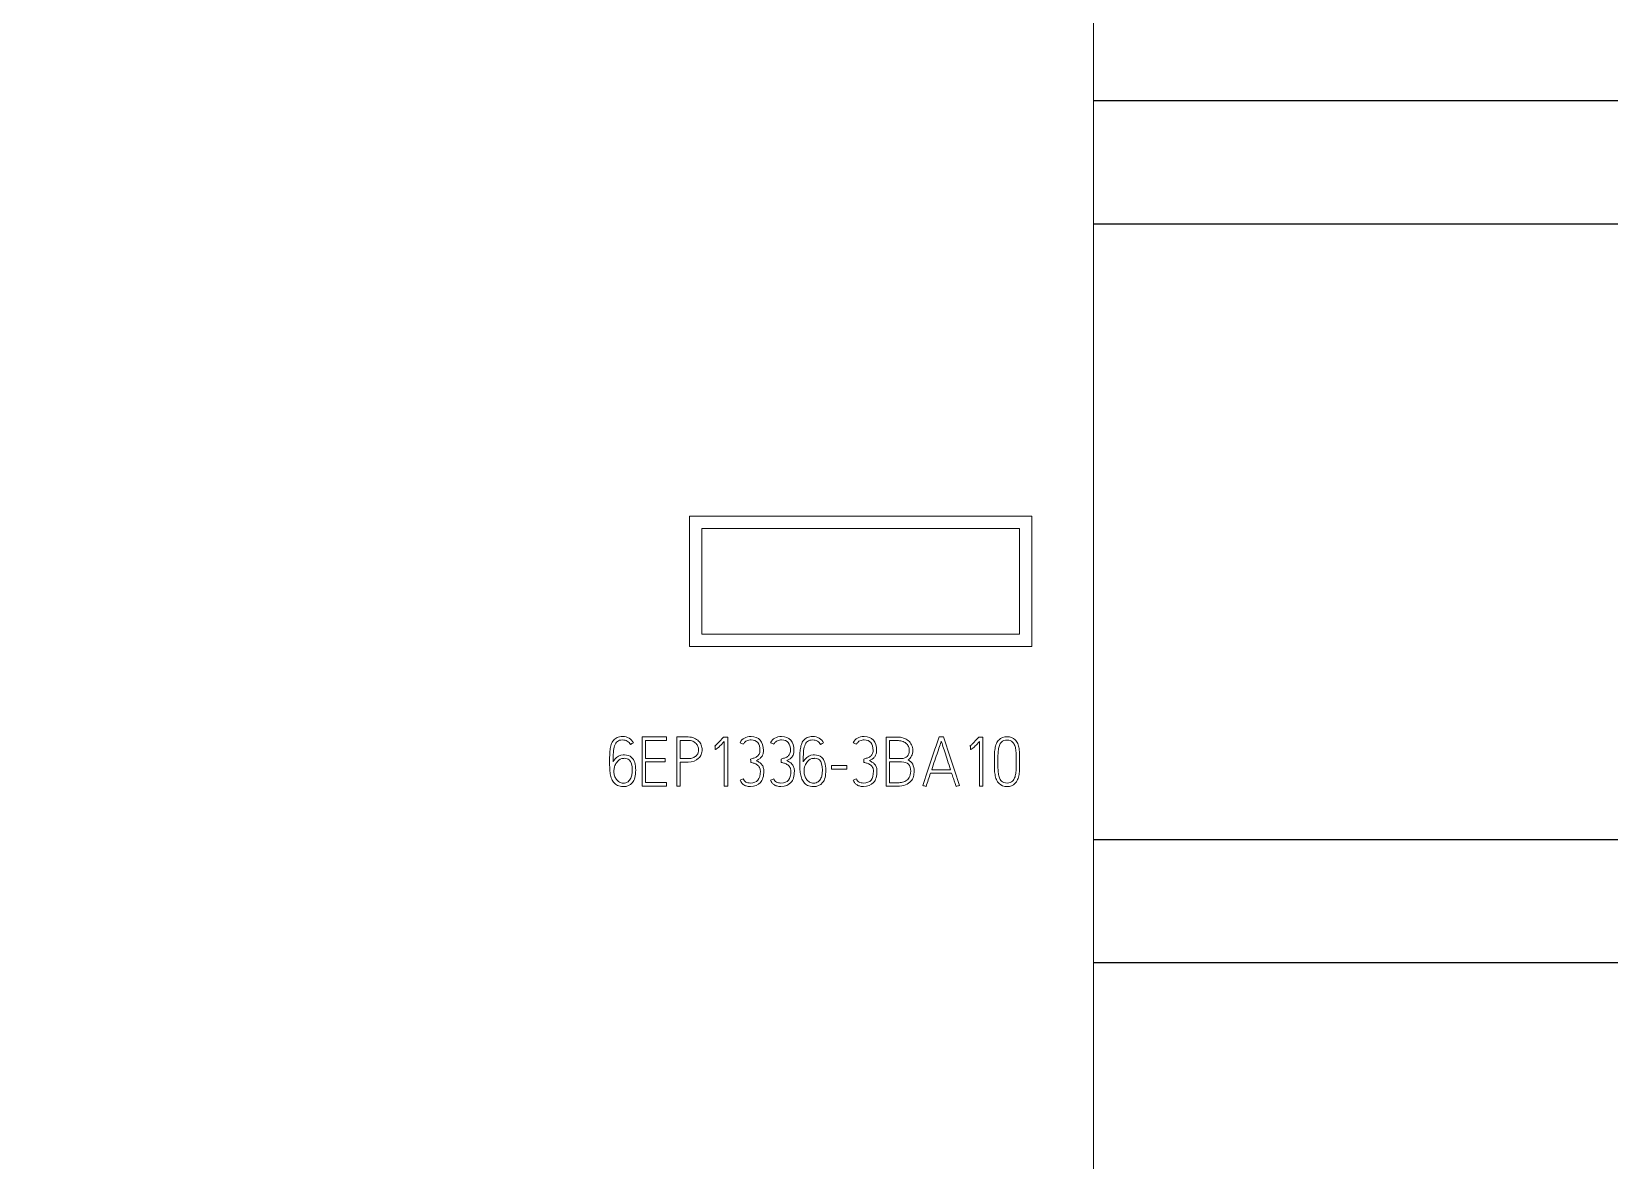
# Model space of a CAD drawing. Header units: millimetres. Extents: x 42151 to 59780, y 37376 to 44547.
# Drawn here: x 48076.3 to 48140.4, y 43484.2 to 43530.1 of the extents above; entities that cross this region are included whole.
import ezdxf

# ---------------------------------------------------------------- set-up
doc = ezdxf.new("R2010")
doc.units = ezdxf.units.MM
doc.set_wipeout_variables(frame=1)
doc.layers.add('000-PI-Oprema', color=30, linetype='Continuous', lineweight=5)
doc.layers.add('004-PI-DIN Šina', color=3, linetype='Continuous')

# ---------------------------------------------------------------- blocks, each defined once
blk = doc.blocks.new('*U134')
at = {"layer": '004-PI-DIN Šina'}
blk.add_lwpolyline([(610, -17.5), (610, 17.5), (0, 17.5), (0, -17.5)], close=True, dxfattribs=at)
for points in [[(0, 12.5), (610, 12.5)], [(0, -12.5), (610, -12.5)]]:
    blk.add_lwpolyline(points, dxfattribs=at)
blk = doc.blocks.new('6EP1336-3BA10_SITOP PSU8200 20 A')
blk.add_wipeout([(0, 125), (90, 125), (90, 0), (77.6, 0), (77.6, -5.35), (28.27, -5.35), (28.27, -8.9), (12.24, -8.9), (12.24, 0), (2.933, 0), (0, 0)])
at = {"layer": '000-PI-Oprema'}
for p, q in [((90, 121.75), (90, 34.7)), ((73.6, 57.832), (73.6, 63.132)), ((73.6, 63.132), (87.5, 63.132)), ((87.5, 63.132), (87.5, 57.832)), ((74.1, 58.332), (74.1, 62.632)), ((74.1, 62.632), (87, 62.632)), ((87, 62.632), (87, 58.332)), ((87, 58.332), (74.1, 58.332)), ((87.5, 57.832), (73.6, 57.832))]:
    blk.add_line(p, q, dxfattribs=at)
for points, knots in [([(71.323, 53.923), (71.28, 54.005), (71.22, 54.068), (71.065, 54.157), (70.977, 54.179), (70.79, 54.179), (70.716, 54.165), (70.596, 54.11), (70.546, 54.072), (70.468, 53.975), (70.438, 53.919), (70.395, 53.789), (70.381, 53.719), (70.362, 53.567), (70.356, 53.488), (70.355, 53.405)], [0, 0, 0, 0, 0.154506, 0.154506, 0.308664, 0.308664, 0.448109, 0.448109, 0.586777, 0.586777, 0.72417, 0.72417, 0.862085, 0.862085, 1, 1, 1, 1]), ([(70.493, 53.155), (70.493, 53.296), (70.497, 53.42), (70.51, 53.639), (70.526, 53.731), (70.577, 53.883), (70.616, 53.941), (70.718, 54.02), (70.788, 54.04), (70.949, 54.04), (71.012, 54.024), (71.123, 53.961), (71.166, 53.916), (71.195, 53.857)], [0, 0, 0, 0, 0.180033, 0.180033, 0.360065, 0.360065, 0.539529, 0.539529, 0.719689, 0.719689, 0.859455, 0.859455, 1, 1, 1, 1]), ([(73.788, 54.116), (73.717, 54.146), (73.635, 54.162), (73.389, 54.162), (73.236, 54.162), (73.082, 54.162)], [0, 0, 0, 0, 0.376445, 0.376445, 1, 1, 1, 1]), ([(73.223, 53.144), (73.33, 53.144), (73.436, 53.144), (73.718, 53.144), (73.859, 53.195), (74.012, 53.343), (74.048, 53.395), (74.096, 53.514), (74.108, 53.576), (74.108, 53.705), (74.096, 53.769), (74.048, 53.892), (74.013, 53.948), (73.918, 54.046), (73.859, 54.085), (73.788, 54.116)], [0, 0, 0, 0, 0.155477, 0.155477, 0.412756, 0.412756, 0.530021, 0.530021, 0.647981, 0.647981, 0.765204, 0.765204, 0.883097, 0.883097, 1, 1, 1, 1]), ([(73.223, 54.02), (73.33, 54.02), (73.436, 54.02), (73.613, 54.02), (73.675, 54.009), (73.78, 53.965), (73.824, 53.936), (73.896, 53.864), (73.923, 53.823), (73.958, 53.732), (73.967, 53.686), (73.967, 53.596), (73.959, 53.552), (73.926, 53.467), (73.9, 53.43), (73.829, 53.363), (73.785, 53.336), (73.68, 53.296), (73.616, 53.285), (73.436, 53.285), (73.33, 53.285), (73.223, 53.285)], [0, 0, 0, 0, 0.138437, 0.138437, 0.229965, 0.229965, 0.322093, 0.322093, 0.414221, 0.414221, 0.507071, 0.507071, 0.597457, 0.597457, 0.688595, 0.688595, 0.779179, 0.779179, 0.869764, 0.869764, 1, 1, 1, 1]), ([(74.952, 54.129), (74.919, 54.092), (74.884, 54.054), (74.814, 53.978), (74.781, 53.944), (74.72, 53.881), (74.693, 53.854), (74.645, 53.812), (74.628, 53.799), (74.619, 53.793)], [0, 0, 0, 0, 0.246301, 0.246301, 0.49535, 0.49535, 0.747675, 0.747675, 1, 1, 1, 1]), ([(74.673, 53.662), (74.685, 53.666), (74.704, 53.679), (74.756, 53.721), (74.79, 53.753), (74.877, 53.84), (74.935, 53.901), (75.007, 53.979)], [0, 0, 0, 0, 0.329547, 0.329547, 0.664773, 0.664773, 1, 1, 1, 1]), ([(75.146, 54.151), (75.123, 54.151), (75.1, 54.151), (75.042, 54.151), (75.006, 54.151), (74.971, 54.151)], [0, 0, 0, 0, 0.395349, 0.395349, 1, 1, 1, 1]), ([(75.779, 53.865), (75.797, 53.902), (75.819, 53.932), (75.869, 53.978), (75.895, 53.996), (75.951, 54.02), (75.979, 54.028), (76.009, 54.033)], [0, 0, 0, 0, 0.333311, 0.333311, 0.663719, 0.663719, 1, 1, 1, 1]), ([(76.009, 54.033), (76.039, 54.038), (76.067, 54.04), (76.335, 54.04), (76.456, 53.897), (76.456, 53.549), (76.444, 53.499), (76.398, 53.421), (76.368, 53.389), (76.296, 53.339), (76.255, 53.32), (76.164, 53.29), (76.12, 53.276), (76.076, 53.263)], [0, 0, 0, 0, 0.059158, 0.059158, 0.56586, 0.56586, 0.674388, 0.674388, 0.782915, 0.782915, 0.890874, 0.890874, 1, 1, 1, 1]), ([(76.314, 53.199), (76.347, 53.216), (76.381, 53.235), (76.447, 53.277), (76.477, 53.304), (76.533, 53.367), (76.555, 53.404), (76.589, 53.491), (76.597, 53.545), (76.597, 53.793), (76.553, 53.933), (76.38, 54.129), (76.256, 54.179), (76.095, 54.179)], [0, 0, 0, 0, 0.104207, 0.104207, 0.209327, 0.209327, 0.313022, 0.313022, 0.416716, 0.416716, 0.708358, 0.708358, 1, 1, 1, 1]), ([(77.019, 53.865), (77.037, 53.902), (77.059, 53.932), (77.109, 53.978), (77.135, 53.996), (77.191, 54.02), (77.219, 54.028), (77.249, 54.033)], [0, 0, 0, 0, 0.333311, 0.333311, 0.663719, 0.663719, 1, 1, 1, 1]), ([(77.249, 54.033), (77.279, 54.038), (77.307, 54.04), (77.575, 54.04), (77.696, 53.897), (77.696, 53.549), (77.684, 53.499), (77.638, 53.421), (77.608, 53.389), (77.536, 53.339), (77.495, 53.32), (77.405, 53.29), (77.36, 53.276), (77.316, 53.263)], [0, 0, 0, 0, 0.059158, 0.059158, 0.56586, 0.56586, 0.674388, 0.674388, 0.782915, 0.782915, 0.890874, 0.890874, 1, 1, 1, 1]), ([(77.554, 53.199), (77.588, 53.216), (77.621, 53.235), (77.687, 53.277), (77.718, 53.304), (77.773, 53.367), (77.796, 53.404), (77.829, 53.491), (77.837, 53.545), (77.837, 53.793), (77.794, 53.933), (77.62, 54.129), (77.496, 54.179), (77.335, 54.179)], [0, 0, 0, 0, 0.104207, 0.104207, 0.209327, 0.209327, 0.313022, 0.313022, 0.416716, 0.416716, 0.708358, 0.708358, 1, 1, 1, 1]), ([(79.043, 53.923), (79.001, 54.005), (78.941, 54.068), (78.786, 54.157), (78.698, 54.179), (78.511, 54.179), (78.436, 54.165), (78.316, 54.11), (78.267, 54.072), (78.189, 53.975), (78.159, 53.919), (78.116, 53.789), (78.102, 53.719), (78.083, 53.567), (78.077, 53.488), (78.076, 53.405)], [0, 0, 0, 0, 0.154506, 0.154506, 0.308664, 0.308664, 0.448109, 0.448109, 0.586777, 0.586777, 0.72417, 0.72417, 0.862085, 0.862085, 1, 1, 1, 1]), ([(78.214, 53.155), (78.214, 53.296), (78.217, 53.42), (78.23, 53.639), (78.247, 53.731), (78.298, 53.883), (78.337, 53.941), (78.439, 54.02), (78.509, 54.04), (78.67, 54.04), (78.733, 54.024), (78.844, 53.961), (78.887, 53.916), (78.916, 53.857)], [0, 0, 0, 0, 0.180033, 0.180033, 0.360065, 0.360065, 0.539529, 0.539529, 0.719689, 0.719689, 0.859455, 0.859455, 1, 1, 1, 1]), ([(80.373, 53.865), (80.392, 53.902), (80.413, 53.932), (80.463, 53.978), (80.49, 53.996), (80.545, 54.02), (80.574, 54.028), (80.603, 54.033)], [0, 0, 0, 0, 0.333311, 0.333311, 0.663719, 0.663719, 1, 1, 1, 1]), ([(80.603, 54.033), (80.633, 54.038), (80.662, 54.04), (80.93, 54.04), (81.05, 53.897), (81.05, 53.549), (81.039, 53.499), (80.992, 53.421), (80.963, 53.389), (80.89, 53.339), (80.85, 53.32), (80.759, 53.29), (80.714, 53.276), (80.67, 53.263)], [0, 0, 0, 0, 0.059158, 0.059158, 0.56586, 0.56586, 0.674388, 0.674388, 0.782915, 0.782915, 0.890874, 0.890874, 1, 1, 1, 1]), ([(80.909, 53.199), (80.942, 53.216), (80.975, 53.235), (81.041, 53.277), (81.072, 53.304), (81.128, 53.367), (81.15, 53.404), (81.183, 53.491), (81.191, 53.545), (81.191, 53.793), (81.148, 53.933), (80.974, 54.129), (80.85, 54.179), (80.69, 54.179)], [0, 0, 0, 0, 0.104207, 0.104207, 0.209327, 0.209327, 0.313022, 0.313022, 0.416716, 0.416716, 0.708358, 0.708358, 1, 1, 1, 1]), ([(82.28, 54.119), (82.202, 54.146), (82.115, 54.159), (81.873, 54.159), (81.725, 54.159), (81.577, 54.159)], [0, 0, 0, 0, 0.389262, 0.389262, 1, 1, 1, 1]), ([(81.718, 54.018), (81.819, 54.018), (81.92, 54.018), (82.095, 54.018), (82.162, 54.008), (82.284, 53.969), (82.337, 53.942), (82.382, 53.907)], [0, 0, 0, 0, 0.405955, 0.405955, 0.703873, 0.703873, 1, 1, 1, 1]), ([(82.382, 53.907), (82.426, 53.871), (82.46, 53.829), (82.508, 53.731), (82.52, 53.677), (82.52, 53.515), (82.492, 53.433), (82.379, 53.315), (82.302, 53.285), (82.042, 53.285), (81.88, 53.285), (81.718, 53.285)], [0, 0, 0, 0, 0.120276, 0.120276, 0.23975, 0.23975, 0.448419, 0.448419, 0.656341, 0.656341, 1, 1, 1, 1]), ([(82.479, 53.227), (82.536, 53.27), (82.581, 53.324), (82.646, 53.455), (82.662, 53.531), (82.662, 53.698), (82.646, 53.771), (82.583, 53.904), (82.539, 53.961), (82.426, 54.055), (82.359, 54.092), (82.28, 54.119)], [0, 0, 0, 0, 0.21165, 0.21165, 0.42225, 0.42225, 0.615136, 0.615136, 0.807568, 0.807568, 1, 1, 1, 1]), ([(83.43, 52.83), (83.471, 52.952), (83.512, 53.077), (83.597, 53.33), (83.637, 53.448), (83.711, 53.664), (83.742, 53.757), (83.768, 53.836)], [0, 0, 0, 0, 0.332745, 0.332745, 0.665812, 0.665812, 1, 1, 1, 1]), ([(83.818, 53.987), (83.826, 53.965), (83.842, 53.914), (83.892, 53.757), (83.922, 53.664), (83.992, 53.447), (84.03, 53.33), (84.114, 53.077), (84.154, 52.952), (84.193, 52.83)], [0, 0, 0, 0, 0.249187, 0.249187, 0.49992, 0.49992, 0.750079, 0.750079, 1, 1, 1, 1]), ([(85.316, 54.129), (85.283, 54.092), (85.249, 54.054), (85.178, 53.978), (85.146, 53.944), (85.085, 53.881), (85.057, 53.854), (85.009, 53.812), (84.993, 53.799), (84.983, 53.793)], [0, 0, 0, 0, 0.246301, 0.246301, 0.49535, 0.49535, 0.747675, 0.747675, 1, 1, 1, 1]), ([(85.037, 53.662), (85.05, 53.666), (85.069, 53.679), (85.12, 53.721), (85.155, 53.753), (85.242, 53.84), (85.3, 53.901), (85.372, 53.979)], [0, 0, 0, 0, 0.329547, 0.329547, 0.664773, 0.664773, 1, 1, 1, 1]), ([(85.51, 54.151), (85.487, 54.151), (85.464, 54.151), (85.406, 54.151), (85.371, 54.151), (85.336, 54.151)], [0, 0, 0, 0, 0.395349, 0.395349, 1, 1, 1, 1]), ([(86.49, 54.173), (86.353, 54.173), (86.244, 54.132), (86.116, 54.005), (86.08, 53.951), (86.031, 53.829), (86.012, 53.761), (85.988, 53.613), (85.981, 53.533), (85.978, 53.361), (85.976, 53.27), (85.976, 53.164), (85.976, 53.154), (85.976, 53.048), (85.977, 52.957), (85.981, 52.787), (85.988, 52.707), (86.012, 52.559), (86.03, 52.492), (86.081, 52.37), (86.117, 52.316), (86.165, 52.27)], [0, 0, 0, 0, 0.177737, 0.177737, 0.278353, 0.278353, 0.379778, 0.379778, 0.481203, 0.481203, 0.583119, 0.583119, 0.594059, 0.594059, 0.695975, 0.695975, 0.797396, 0.797396, 0.898816, 0.898816, 1, 1, 1, 1]), ([(86.18, 52.503), (86.161, 52.556), (86.147, 52.617), (86.128, 52.75), (86.122, 52.822), (86.119, 52.977), (86.118, 53.059), (86.118, 53.154), (86.118, 53.164), (86.118, 53.263), (86.119, 53.346), (86.123, 53.502), (86.128, 53.573), (86.144, 53.707), (86.158, 53.766), (86.197, 53.87), (86.225, 53.914), (86.262, 53.951)], [0, 0, 0, 0, 0.13694, 0.13694, 0.273879, 0.273879, 0.410836, 0.410836, 0.427436, 0.427436, 0.570291, 0.570291, 0.713127, 0.713127, 0.856071, 0.856071, 1, 1, 1, 1]), ([(86.262, 53.951), (86.314, 54.005), (86.39, 54.031), (86.588, 54.031), (86.664, 54.005), (86.717, 53.951)], [0, 0, 0, 0, 0.505133, 0.505133, 1, 1, 1, 1]), ([(86.811, 52.27), (86.858, 52.316), (86.894, 52.37), (86.946, 52.492), (86.964, 52.559), (86.989, 52.707), (86.996, 52.787), (86.999, 52.957), (87, 53.048), (87, 53.154), (87, 53.164), (87, 53.27), (86.999, 53.361), (86.995, 53.533), (86.989, 53.613), (86.966, 53.761), (86.949, 53.829), (86.899, 53.951), (86.863, 54.005), (86.735, 54.132), (86.627, 54.173), (86.49, 54.173)], [0, 0, 0, 0, 0.101552, 0.101552, 0.203103, 0.203103, 0.304655, 0.304655, 0.406702, 0.406702, 0.417657, 0.417657, 0.519704, 0.519704, 0.621261, 0.621261, 0.722734, 0.722734, 0.823398, 0.823398, 1, 1, 1, 1]), ([(86.717, 53.951), (86.752, 53.914), (86.78, 53.87), (86.821, 53.766), (86.835, 53.707), (86.852, 53.574), (86.857, 53.502), (86.86, 53.346), (86.861, 53.263), (86.861, 53.164), (86.861, 53.154), (86.861, 53.059), (86.861, 52.977), (86.857, 52.822), (86.851, 52.75), (86.833, 52.617), (86.818, 52.556), (86.777, 52.45), (86.748, 52.404), (86.66, 52.315), (86.586, 52.289), (86.49, 52.289)], [0, 0, 0, 0, 0.108191, 0.108191, 0.215649, 0.215649, 0.323026, 0.323026, 0.430417, 0.430417, 0.442896, 0.442896, 0.545853, 0.545853, 0.648798, 0.648798, 0.751742, 0.751742, 0.855373, 0.855373, 1, 1, 1, 1]), ([(70.355, 53.405), (70.353, 53.322), (70.352, 53.238), (70.352, 53.089), (70.353, 53.017), (70.357, 52.866), (70.362, 52.79), (70.383, 52.641), (70.399, 52.569), (70.444, 52.432), (70.475, 52.372), (70.556, 52.266), (70.608, 52.224), (70.734, 52.161), (70.811, 52.145), (71.065, 52.145), (71.19, 52.199), (71.367, 52.414), (71.412, 52.581), (71.412, 53.053), (71.356, 53.226), (71.171, 53.4), (71.073, 53.435), (70.951, 53.435)], [0, 0, 0, 0, 0.091329, 0.091329, 0.163947, 0.163947, 0.236945, 0.236945, 0.309557, 0.309557, 0.381653, 0.381653, 0.45375, 0.45375, 0.52566, 0.52566, 0.650558, 0.650558, 0.775688, 0.775688, 0.90998, 0.90998, 1, 1, 1, 1]), ([(70.611, 53.09), (70.629, 53.117), (70.649, 53.143), (70.736, 53.245), (70.816, 53.285), (70.927, 53.292), (70.942, 53.293), (70.957, 53.294)], [0, 0, 0, 0, 0.23018, 0.23018, 0.897642, 0.897642, 1, 1, 1, 1]), ([(70.957, 53.294), (71.038, 53.294), (71.103, 53.272), (71.231, 53.154), (71.27, 53.014), (71.27, 52.764), (71.267, 52.712), (71.252, 52.594), (71.236, 52.537), (71.185, 52.428), (71.149, 52.382), (71.101, 52.343)], [0, 0, 0, 0, 0.266877, 0.266877, 0.711236, 0.711236, 0.807148, 0.807148, 0.90371, 0.90371, 1, 1, 1, 1]), ([(75.651, 52.4), (75.664, 52.371), (75.681, 52.341), (75.721, 52.28), (75.748, 52.252), (75.815, 52.205), (75.855, 52.185), (75.947, 52.155), (76.003, 52.148), (76.245, 52.148), (76.38, 52.202), (76.567, 52.416), (76.614, 52.571), (76.614, 52.827), (76.607, 52.877), (76.579, 52.964), (76.56, 53.002), (76.509, 53.069), (76.478, 53.098), (76.402, 53.15), (76.36, 53.175), (76.314, 53.199)], [0, 0, 0, 0, 0.082933, 0.082933, 0.165865, 0.165865, 0.248798, 0.248798, 0.33086, 0.33086, 0.547024, 0.547024, 0.763594, 0.763594, 0.822976, 0.822976, 0.882358, 0.882358, 0.941393, 0.941393, 1, 1, 1, 1]), ([(76.891, 52.4), (76.904, 52.371), (76.921, 52.341), (76.961, 52.28), (76.988, 52.252), (77.055, 52.205), (77.095, 52.185), (77.187, 52.155), (77.243, 52.148), (77.486, 52.148), (77.62, 52.202), (77.807, 52.416), (77.854, 52.571), (77.854, 52.827), (77.847, 52.877), (77.819, 52.964), (77.8, 53.002), (77.749, 53.069), (77.718, 53.098), (77.642, 53.15), (77.6, 53.175), (77.554, 53.199)], [0, 0, 0, 0, 0.082933, 0.082933, 0.165865, 0.165865, 0.248798, 0.248798, 0.33086, 0.33086, 0.547024, 0.547024, 0.763594, 0.763594, 0.822976, 0.822976, 0.882358, 0.882358, 0.941393, 0.941393, 1, 1, 1, 1]), ([(78.076, 53.405), (78.074, 53.322), (78.073, 53.238), (78.073, 53.089), (78.074, 53.017), (78.078, 52.866), (78.083, 52.79), (78.104, 52.641), (78.12, 52.569), (78.164, 52.432), (78.196, 52.372), (78.277, 52.266), (78.329, 52.224), (78.455, 52.161), (78.532, 52.145), (78.786, 52.145), (78.911, 52.199), (79.088, 52.414), (79.132, 52.581), (79.132, 53.053), (79.077, 53.226), (78.892, 53.4), (78.794, 53.435), (78.672, 53.435)], [0, 0, 0, 0, 0.091329, 0.091329, 0.163947, 0.163947, 0.236945, 0.236945, 0.309557, 0.309557, 0.381653, 0.381653, 0.45375, 0.45375, 0.52566, 0.52566, 0.650558, 0.650558, 0.775688, 0.775688, 0.90998, 0.90998, 1, 1, 1, 1]), ([(78.332, 53.09), (78.35, 53.117), (78.369, 53.143), (78.457, 53.245), (78.537, 53.285), (78.648, 53.292), (78.663, 53.293), (78.677, 53.294)], [0, 0, 0, 0, 0.23018, 0.23018, 0.897642, 0.897642, 1, 1, 1, 1]), ([(78.677, 53.294), (78.759, 53.294), (78.824, 53.272), (78.951, 53.154), (78.991, 53.014), (78.991, 52.764), (78.987, 52.712), (78.973, 52.594), (78.957, 52.537), (78.906, 52.428), (78.87, 52.382), (78.822, 52.343)], [0, 0, 0, 0, 0.266877, 0.266877, 0.711236, 0.711236, 0.807148, 0.807148, 0.90371, 0.90371, 1, 1, 1, 1]), ([(80.245, 52.4), (80.258, 52.371), (80.275, 52.341), (80.316, 52.28), (80.343, 52.252), (80.409, 52.205), (80.449, 52.185), (80.541, 52.155), (80.598, 52.148), (80.84, 52.148), (80.975, 52.202), (81.161, 52.416), (81.208, 52.571), (81.208, 52.827), (81.201, 52.877), (81.174, 52.964), (81.154, 53.002), (81.104, 53.069), (81.073, 53.098), (80.997, 53.15), (80.954, 53.175), (80.909, 53.199)], [0, 0, 0, 0, 0.082933, 0.082933, 0.165865, 0.165865, 0.248798, 0.248798, 0.33086, 0.33086, 0.547024, 0.547024, 0.763594, 0.763594, 0.822976, 0.822976, 0.882358, 0.882358, 0.941393, 0.941393, 1, 1, 1, 1]), ([(81.577, 52.162), (81.722, 52.162), (81.867, 52.162), (82.158, 52.162), (82.278, 52.18), (82.46, 52.254), (82.532, 52.302), (82.636, 52.418), (82.671, 52.484), (82.708, 52.628), (82.717, 52.698), (82.717, 52.994), (82.638, 53.148), (82.479, 53.227)], [0, 0, 0, 0, 0.119, 0.119, 0.238554, 0.238554, 0.358109, 0.358109, 0.478079, 0.478079, 0.598523, 0.598523, 1, 1, 1, 1]), ([(70.553, 52.584), (70.536, 52.637), (70.527, 52.689), (70.527, 52.795), (70.53, 52.843), (70.543, 52.929), (70.553, 52.966), (70.566, 53)], [0, 0, 0, 0, 0.309824, 0.309824, 0.654912, 0.654912, 1, 1, 1, 1]), ([(70.748, 52.33), (70.703, 52.359), (70.663, 52.395), (70.596, 52.482), (70.57, 52.53), (70.553, 52.584)], [0, 0, 0, 0, 0.5, 0.5, 1, 1, 1, 1]), ([(76.472, 52.778), (76.47, 52.611), (76.437, 52.488), (76.308, 52.329), (76.207, 52.289), (75.992, 52.289), (75.931, 52.303), (75.84, 52.356), (75.805, 52.4), (75.779, 52.458)], [0, 0, 0, 0, 0.320725, 0.320725, 0.639666, 0.639666, 0.820432, 0.820432, 1, 1, 1, 1]), ([(76.084, 53.124), (76.128, 53.117), (76.173, 53.106), (76.264, 53.076), (76.305, 53.055), (76.381, 53.002), (76.412, 52.968), (76.46, 52.884), (76.472, 52.835), (76.472, 52.778)], [0, 0, 0, 0, 0.248912, 0.248912, 0.499854, 0.499854, 0.749011, 0.749011, 1, 1, 1, 1]), ([(77.712, 52.778), (77.71, 52.611), (77.677, 52.488), (77.548, 52.329), (77.447, 52.289), (77.232, 52.289), (77.171, 52.303), (77.08, 52.356), (77.045, 52.4), (77.019, 52.458)], [0, 0, 0, 0, 0.320725, 0.320725, 0.639666, 0.639666, 0.820432, 0.820432, 1, 1, 1, 1]), ([(77.324, 53.124), (77.368, 53.117), (77.413, 53.106), (77.504, 53.076), (77.545, 53.055), (77.621, 53.002), (77.652, 52.968), (77.7, 52.884), (77.712, 52.835), (77.712, 52.778)], [0, 0, 0, 0, 0.248912, 0.248912, 0.499854, 0.499854, 0.749011, 0.749011, 1, 1, 1, 1]), ([(78.274, 52.584), (78.256, 52.637), (78.247, 52.689), (78.247, 52.795), (78.251, 52.843), (78.264, 52.929), (78.273, 52.966), (78.286, 53)], [0, 0, 0, 0, 0.309824, 0.309824, 0.654912, 0.654912, 1, 1, 1, 1]), ([(78.469, 52.33), (78.423, 52.359), (78.384, 52.395), (78.317, 52.482), (78.291, 52.53), (78.274, 52.584)], [0, 0, 0, 0, 0.5, 0.5, 1, 1, 1, 1]), ([(81.067, 52.778), (81.065, 52.611), (81.032, 52.488), (80.902, 52.329), (80.801, 52.289), (80.587, 52.289), (80.525, 52.303), (80.435, 52.356), (80.399, 52.4), (80.373, 52.458)], [0, 0, 0, 0, 0.320725, 0.320725, 0.639666, 0.639666, 0.820432, 0.820432, 1, 1, 1, 1]), ([(80.678, 53.124), (80.722, 53.117), (80.768, 53.106), (80.858, 53.076), (80.9, 53.055), (80.976, 53.002), (81.007, 52.968), (81.055, 52.884), (81.067, 52.835), (81.067, 52.778)], [0, 0, 0, 0, 0.248912, 0.248912, 0.499854, 0.499854, 0.749011, 0.749011, 1, 1, 1, 1]), ([(81.718, 53.147), (81.88, 53.147), (82.042, 53.147), (82.333, 53.147), (82.427, 53.116), (82.487, 53.055)], [0, 0, 0, 0, 0.556073, 0.556073, 1, 1, 1, 1]), ([(82.487, 53.055), (82.546, 52.994), (82.576, 52.898), (82.576, 52.663), (82.557, 52.58), (82.485, 52.456), (82.44, 52.409), (82.328, 52.345), (82.268, 52.324), (82.137, 52.305), (82.074, 52.3), (81.915, 52.3), (81.816, 52.3), (81.718, 52.3)], [0, 0, 0, 0, 0.18569, 0.18569, 0.331835, 0.331835, 0.477566, 0.477566, 0.622965, 0.622965, 0.767485, 0.767485, 1, 1, 1, 1]), ([(84.24, 52.689), (84.264, 52.611), (84.287, 52.54), (84.329, 52.41), (84.348, 52.354), (84.385, 52.249), (84.403, 52.196), (84.418, 52.148)], [0, 0, 0, 0, 0.313955, 0.313955, 0.626136, 0.626136, 1, 1, 1, 1]), ([(71.101, 52.343), (71.053, 52.306), (70.987, 52.287), (70.847, 52.287), (70.795, 52.301), (70.748, 52.33)], [0, 0, 0, 0, 0.592486, 0.592486, 1, 1, 1, 1]), ([(78.822, 52.343), (78.774, 52.306), (78.708, 52.287), (78.568, 52.287), (78.516, 52.301), (78.469, 52.33)], [0, 0, 0, 0, 0.592486, 0.592486, 1, 1, 1, 1]), ([(86.165, 52.27), (86.245, 52.189), (86.353, 52.148), (86.625, 52.148), (86.732, 52.189), (86.811, 52.27)], [0, 0, 0, 0, 0.503737, 0.503737, 1, 1, 1, 1]), ([(86.49, 52.289), (86.392, 52.289), (86.317, 52.315), (86.228, 52.404), (86.2, 52.45), (86.18, 52.503)], [0, 0, 0, 0, 0.582569, 0.582569, 1, 1, 1, 1])]:
    blk.add_open_spline(points, degree=3, knots=knots, dxfattribs=at)
for points in [[(71.195, 53.857), (71.238, 53.879), (71.28, 53.901), (71.323, 53.923)], [(71.67, 54.162), (71.67, 53.497), (71.67, 52.832), (71.67, 52.168)], [(72.666, 54.162), (72.334, 54.162), (72.002, 54.162), (71.67, 54.162)], [(71.809, 54.02), (72.094, 54.02), (72.38, 54.02), (72.666, 54.02)], [(71.809, 54.02), (72.094, 54.02), (72.38, 54.02), (72.666, 54.02)], [(71.809, 53.288), (71.809, 53.532), (71.809, 53.776), (71.809, 54.02)], [(72.666, 54.02), (72.666, 54.068), (72.666, 54.115), (72.666, 54.162)], [(73.082, 54.162), (73.082, 53.495), (73.082, 52.829), (73.082, 52.162)], [(73.223, 53.285), (73.223, 53.53), (73.223, 53.775), (73.223, 54.02)], [(74.971, 54.151), (74.965, 54.143), (74.958, 54.136), (74.952, 54.129)], [(75.007, 53.979), (75.007, 53.372), (75.007, 52.766), (75.007, 52.159)], [(75.146, 52.159), (75.146, 52.823), (75.146, 53.487), (75.146, 54.151)], [(76.095, 54.179), (75.882, 54.179), (75.734, 54.095), (75.651, 53.929)], [(75.651, 53.929), (75.693, 53.908), (75.736, 53.886), (75.779, 53.865)], [(77.335, 54.179), (77.122, 54.179), (76.974, 54.095), (76.891, 53.929)], [(76.891, 53.929), (76.934, 53.908), (76.976, 53.886), (77.019, 53.865)], [(78.916, 53.857), (78.958, 53.879), (79.001, 53.901), (79.043, 53.923)], [(80.69, 54.179), (80.477, 54.179), (80.329, 54.095), (80.245, 53.929)], [(80.245, 53.929), (80.288, 53.908), (80.33, 53.886), (80.373, 53.865)], [(81.577, 54.159), (81.577, 53.493), (81.577, 52.828), (81.577, 52.162)], [(81.718, 53.285), (81.718, 53.529), (81.718, 53.774), (81.718, 54.018)], [(83.729, 54.165), (83.508, 53.507), (83.288, 52.85), (83.067, 52.192)], [(83.907, 54.165), (83.848, 54.165), (83.789, 54.165), (83.729, 54.165)], [(83.768, 53.836), (83.794, 53.914), (83.811, 53.965), (83.818, 53.987)], [(84.553, 52.192), (84.338, 52.85), (84.122, 53.507), (83.907, 54.165)], [(85.336, 54.151), (85.329, 54.143), (85.323, 54.136), (85.316, 54.129)], [(85.372, 53.979), (85.372, 53.372), (85.372, 52.766), (85.372, 52.159)], [(85.51, 52.159), (85.51, 52.823), (85.51, 53.487), (85.51, 54.151)], [(70.566, 53.261), (70.536, 53.229), (70.512, 53.194), (70.493, 53.155)], [(70.901, 53.432), (70.766, 53.423), (70.654, 53.366), (70.566, 53.261)], [(70.951, 53.435), (70.935, 53.434), (70.918, 53.433), (70.901, 53.432)], [(72.613, 53.288), (72.345, 53.288), (72.077, 53.288), (71.809, 53.288)], [(72.613, 53.15), (72.613, 53.196), (72.613, 53.242), (72.613, 53.288)], [(74.619, 53.793), (74.624, 53.795), (74.63, 53.797), (74.636, 53.799)], [(74.619, 53.793), (74.624, 53.795), (74.63, 53.797), (74.636, 53.799)], [(74.636, 53.799), (74.638, 53.751), (74.641, 53.704), (74.644, 53.657)], [(74.644, 53.657), (74.651, 53.657), (74.661, 53.659), (74.673, 53.662)], [(76.076, 53.263), (76.078, 53.217), (76.081, 53.171), (76.084, 53.124)], [(77.316, 53.263), (77.318, 53.217), (77.321, 53.171), (77.324, 53.124)], [(78.286, 53.261), (78.257, 53.229), (78.233, 53.194), (78.214, 53.155)], [(78.622, 53.432), (78.487, 53.423), (78.375, 53.366), (78.286, 53.261)], [(78.672, 53.435), (78.655, 53.434), (78.639, 53.433), (78.622, 53.432)], [(80.67, 53.263), (80.673, 53.217), (80.675, 53.171), (80.678, 53.124)], [(84.983, 53.793), (84.989, 53.795), (84.994, 53.797), (85, 53.799)], [(84.983, 53.793), (84.989, 53.795), (84.994, 53.797), (85, 53.799)], [(85, 53.799), (85.003, 53.751), (85.006, 53.704), (85.009, 53.657)], [(85.009, 53.657), (85.016, 53.657), (85.026, 53.659), (85.037, 53.662)], [(70.566, 53), (70.578, 53.033), (70.594, 53.063), (70.611, 53.09)], [(71.809, 53.15), (72.077, 53.15), (72.345, 53.15), (72.613, 53.15)], [(71.809, 52.306), (71.809, 52.587), (71.809, 52.868), (71.809, 53.15)], [(71.809, 53.15), (72.077, 53.15), (72.345, 53.15), (72.613, 53.15)], [(73.223, 52.162), (73.223, 52.489), (73.223, 52.817), (73.223, 53.144)], [(78.286, 53), (78.299, 53.033), (78.315, 53.063), (78.332, 53.09)], [(79.987, 52.997), (79.776, 52.997), (79.565, 52.997), (79.355, 52.997)], [(79.355, 52.997), (79.355, 52.95), (79.355, 52.903), (79.355, 52.855)], [(79.355, 52.855), (79.565, 52.855), (79.776, 52.855), (79.987, 52.855)], [(79.355, 52.855), (79.565, 52.855), (79.776, 52.855), (79.987, 52.855)], [(79.987, 52.855), (79.987, 52.903), (79.987, 52.95), (79.987, 52.997)], [(81.718, 52.3), (81.718, 52.583), (81.718, 52.865), (81.718, 53.147)], [(83.2, 52.148), (83.261, 52.328), (83.322, 52.509), (83.383, 52.689)], [(83.383, 52.689), (83.669, 52.689), (83.954, 52.689), (84.24, 52.689)], [(83.383, 52.689), (83.669, 52.689), (83.954, 52.689), (84.24, 52.689)], [(84.193, 52.83), (83.939, 52.83), (83.684, 52.83), (83.43, 52.83)], [(71.67, 52.168), (72.002, 52.168), (72.334, 52.168), (72.666, 52.168)], [(71.67, 52.168), (72.002, 52.168), (72.334, 52.168), (72.666, 52.168)], [(72.666, 52.306), (72.38, 52.306), (72.094, 52.306), (71.809, 52.306)], [(72.666, 52.168), (72.666, 52.214), (72.666, 52.26), (72.666, 52.306)], [(73.082, 52.162), (73.129, 52.162), (73.176, 52.162), (73.223, 52.162)], [(73.082, 52.162), (73.129, 52.162), (73.176, 52.162), (73.223, 52.162)], [(75.007, 52.159), (75.054, 52.159), (75.1, 52.159), (75.146, 52.159)], [(75.007, 52.159), (75.054, 52.159), (75.1, 52.159), (75.146, 52.159)], [(75.779, 52.458), (75.736, 52.439), (75.693, 52.42), (75.651, 52.4)], [(77.019, 52.458), (76.976, 52.439), (76.934, 52.42), (76.891, 52.4)], [(80.373, 52.458), (80.33, 52.439), (80.288, 52.42), (80.245, 52.4)], [(83.067, 52.192), (83.111, 52.178), (83.155, 52.163), (83.2, 52.148)], [(83.067, 52.192), (83.111, 52.178), (83.155, 52.163), (83.2, 52.148)], [(84.418, 52.148), (84.463, 52.163), (84.508, 52.178), (84.553, 52.192)], [(84.418, 52.148), (84.463, 52.163), (84.508, 52.178), (84.553, 52.192)], [(85.372, 52.159), (85.418, 52.159), (85.464, 52.159), (85.51, 52.159)], [(85.372, 52.159), (85.418, 52.159), (85.464, 52.159), (85.51, 52.159)]]:
    blk.add_open_spline(points, degree=3, dxfattribs=at)

msp = doc.modelspace()

# ---------------------------------------------------------------- block references
msp.add_blockref('*U134', (47857.026, 43509.747))

# ---------------------------------------------------------------- next in the draw order: block references
at = {"layer": '000-PI-Oprema', "ltscale": 0.25}
msp.add_blockref('6EP1336-3BA10_SITOP PSU8200 20 A', (48029.446, 43447.247), dxfattribs=at)

doc.saveas('drawing.dxf')
